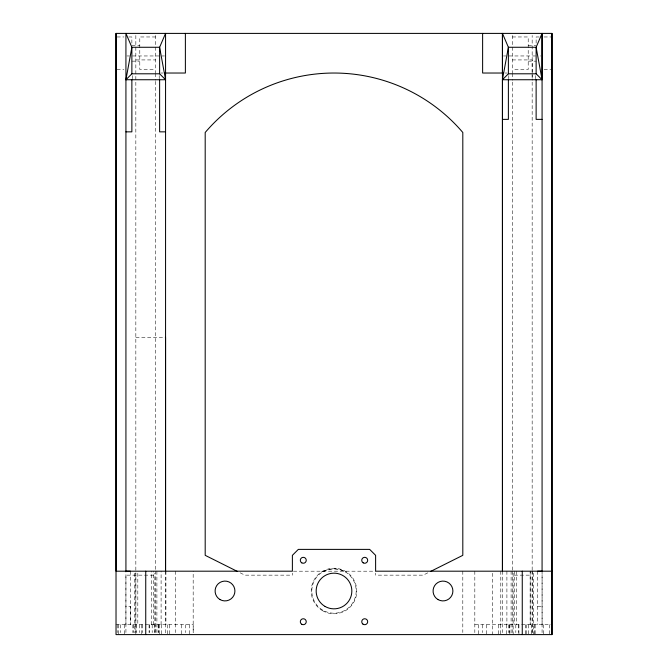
<?xml version="1.0" encoding="UTF-8"?>
<svg xmlns="http://www.w3.org/2000/svg" width="668" height="668" viewBox="0 0 668 668"><rect width="100%" height="100%" fill="white"/><g stroke="black" fill="none" stroke-linecap="round" stroke-linejoin="round"><path stroke-width="0.5" stroke-dasharray="3.34 2.5" d="M125.926 624.689L125.926 571.19M130.394 571.19L130.385 624.689L130.385 606.344L125.926 606.344M134.585 573.244L134.585 632.621M135.838 632.521L135.838 573.269M151.636 624.689L151.636 571.19M153.673 624.689L153.673 571.19M154.851 632.521L154.851 573.269M155.652 632.521L155.652 571.19M156.897 571.19L156.897 632.621M161.097 624.689L161.097 571.19M165.564 571.19L165.564 634.6M512.348 570.146L512.348 81.371M532.162 632.512L532.162 570.931M532.162 570.146L532.162 79.325M532.162 78.281L532.162 35.487M542.074 624.689L542.074 575.148M427.779 572.843L423.17 575.148L375.616 575.148L375.616 573.069M322.903 571.783A22.194 22.194 0 0 1 356.194 591.005A22.194 22.194 0 0 1 322.903 610.226A22.194 22.194 0 0 1 322.903 571.783C329.733 567.992 338.267 567.992 345.097 571.783M117.009 36.965L123.947 36.965M128.899 36.965L131.872 36.965L131.872 44.247M155.652 36.965L139.796 36.965L139.796 69.464L155.652 69.464M512.348 36.965L528.204 36.965L528.204 69.464L512.348 69.464M539.101 36.965L536.128 36.965L536.128 44.247M544.053 36.965L550.991 36.965M131.872 45.29L139.796 45.29M528.204 45.29L536.128 45.29M126.92 55.962L129.442 55.962M132.431 55.962L159.059 55.962M162.048 55.962L164.57 55.962M503.43 55.962L505.952 55.962M508.941 55.962L535.569 55.962M540.437 55.962L541.08 55.962M135.838 59.928L155.652 59.928M512.348 59.928L532.162 59.928L532.162 72.445M131.872 61.147L139.796 61.147M528.204 61.147L536.128 61.147M117.009 69.464L123.947 69.464M544.053 69.464L550.991 69.464M160.779 73.029L162.825 73.029M505.175 73.029L507.221 73.029M135.838 337.357L165.564 337.357M293.419 571.19L375.616 571.19M153.673 575.148L125.926 575.148L125.926 632.621M514.327 575.148L530.183 575.148M537.615 606.344L542.074 606.344M116.023 624.689L193.177 624.689L193.177 632.621L193.177 571.19M474.823 624.689L551.092 624.689M240.221 572.843L244.83 575.148L292.384 575.148L292.384 573.069M549.338 624.689L549.338 634.6M543.393 624.689L543.393 634.6M542.074 571.19L542.074 632.621M537.606 571.19L537.615 624.689M535.728 75.609L535.728 78.707M535.135 624.689L535.135 634.6M534.701 624.689L534.701 634.6M533.415 573.244L533.415 634.6M532.162 73.48L532.162 80.327M532.162 571.19L532.162 632.621M531.361 624.689L531.361 634.6M528.697 624.689L528.697 634.6M526.217 624.689L526.217 634.6M525.591 624.689L525.591 634.6M518.919 624.689L518.919 634.6M518.293 624.689L518.293 632.621M516.364 571.19L516.364 624.689M515.813 624.689L515.813 632.621M514.327 571.19L514.327 624.689M513.149 573.269L513.149 634.6M512.348 35.487L512.348 73.029M512.348 73.48L512.348 80.327M512.348 571.19L512.348 632.521M511.103 571.19L511.103 634.6M509.818 624.689L509.818 634.6M509.375 624.689L509.375 632.621M508.782 75.609L508.782 78.707M508.507 624.689L508.507 632.621M506.903 571.19L506.903 624.689M506.402 624.689L506.402 634.6M502.436 571.19L502.428 632.621M500.8 571.19L500.8 624.689M500.582 624.689L500.582 634.6M498.478 624.689L498.478 634.6M492.533 573.244L492.533 634.6M486.571 624.689L486.571 634.6M482.588 624.689L482.588 632.621M478.647 624.689L478.647 634.6M474.823 571.19L474.823 632.621M462.807 571.19L462.807 632.521M189.353 624.689L189.353 634.6M185.378 624.689L185.378 632.621M181.429 624.689L181.429 634.6M175.467 571.19L175.467 632.621M169.522 624.689L169.522 634.6M167.417 624.689L167.417 634.6M165.931 571.19L165.931 624.689M161.598 624.689L161.598 634.6M159.493 624.689L159.493 634.6M159.218 75.609L159.218 78.707M158.625 624.689L158.625 632.621M158.182 624.689L158.182 632.621M155.652 35.487L155.652 73.029M155.652 73.48L155.652 80.327M155.652 81.371L155.652 570.146M154.851 624.689L154.851 632.621M152.187 624.689L152.187 632.621M149.707 624.689L149.707 632.621M149.081 624.689L149.081 632.621M142.409 624.689L142.409 632.621M141.783 624.689L141.783 634.6M139.303 624.689L139.303 632.621M137.817 573.244L137.817 624.689M136.639 624.689L136.639 632.621M135.838 35.487L135.838 634.6M133.299 624.689L133.299 632.621M132.865 624.689L132.865 632.621M132.272 75.609L132.272 78.707M124.607 624.689L124.607 634.6M120.591 624.689L120.591 632.621M118.662 624.689L118.662 634.6M117.184 624.689L117.184 632.621M530.183 571.19L530.183 624.689L530.183 571.19M322.602 610.736A22.787 22.787 0 0 0 356.787 591.005A22.787 22.787 0 0 0 322.602 571.265A22.787 22.787 0 0 0 322.602 610.736"/><path stroke-width="1" d="M116.023 33.4L116.023 634.6L551.977 634.6L551.977 33.4L116.023 33.4L116.023 571.19L292.384 571.19L292.384 555.333L298.329 549.388L369.671 549.388L375.616 555.333L375.616 571.19L551.977 571.19M165.564 337.357L165.564 571.19L165.564 33.4L159.619 47.269L159.619 73.797L165.564 79.742L125.926 79.742L131.872 47.269L125.926 33.4L125.926 571.19L130.394 571.19M502.436 73.029L502.436 33.4L508.381 47.269L508.381 73.797L502.436 79.742L502.436 571.19L502.436 33.4M508.381 79.742L508.381 119.372L502.436 119.372M536.128 79.742L536.128 119.372L542.074 119.372M542.074 33.4L542.074 79.742L536.128 47.269L508.381 47.269L502.436 79.742L542.074 79.742L536.128 73.797L536.128 47.269L542.074 33.4L542.074 571.19L537.606 571.19M551.977 634.6L551.977 33.4M125.926 79.742L131.872 73.797L159.619 73.797M430.551 571.466L462.807 555.333L462.807 132.481A169.263 169.263 0 0 0 205.193 132.481L205.193 555.333L237.449 571.466M164.879 73.029L185.378 73.029L185.378 33.4M503.121 73.029L482.622 73.029L482.622 33.4M508.381 73.797L536.128 73.797M125.926 131.846L131.872 131.846L131.872 79.742M165.564 131.846L159.619 131.846L159.619 79.742M165.564 79.742L159.619 47.269L131.872 47.269L131.872 73.797M522.259 571.19L522.259 634.6M145.741 571.19L145.741 634.6M438.033 599.588A9.911 9.911 0 0 0 452.896 591.005A9.911 9.911 0 0 0 438.033 582.421A9.911 9.911 0 0 0 438.033 599.588M363.225 562.865A2.973 2.973 0 0 0 367.684 560.285A2.973 2.973 0 0 0 363.225 557.713A2.973 2.973 0 0 0 363.225 562.865M220.056 599.588A9.911 9.911 0 0 0 234.919 591.005A9.911 9.911 0 0 0 220.056 582.421A9.911 9.911 0 0 0 220.056 599.588M362.899 624.071A2.973 2.973 0 0 0 367.659 622.117A2.973 2.973 0 0 0 363.584 618.969A2.973 2.973 0 0 0 362.899 624.071M301.802 624.296A2.973 2.973 0 0 0 306.253 621.716A2.973 2.973 0 0 0 301.802 619.144A2.973 2.973 0 0 0 301.802 624.296M301.802 562.865A2.973 2.973 0 0 0 306.253 560.285A2.973 2.973 0 0 0 301.802 557.713A2.973 2.973 0 0 0 301.802 562.865M325.082 606.452A17.836 17.836 0 0 0 351.836 591.005A17.836 17.836 0 0 0 325.082 575.557A17.836 17.836 0 0 0 325.082 606.452"/></g></svg>
